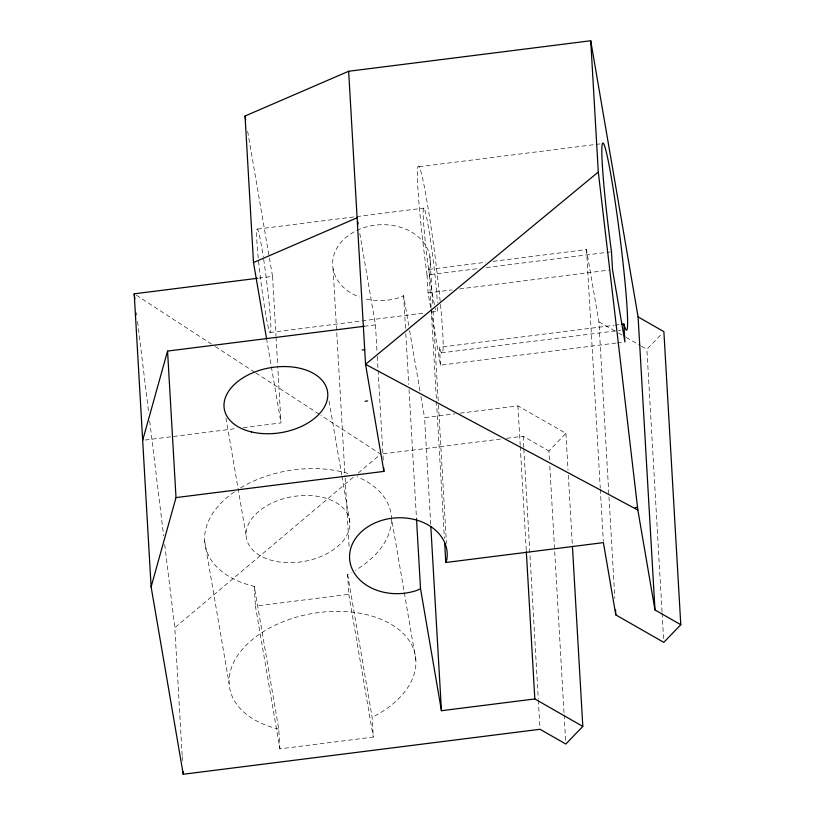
<?xml version="1.0" encoding="UTF-8"?>
<svg xmlns="http://www.w3.org/2000/svg" width="815" height="815" viewBox="0 0 815 815"><rect width="100%" height="100%" fill="white"/><g stroke="black" fill="none" stroke-linecap="round" stroke-linejoin="round"><path stroke-width="0.61" stroke-dasharray="4.08 3.06" d="M431.084 307.5L428.894 269.439L429.913 266.454A48.869 37.928 -3.3 0 0 393.238 225.551A48.869 37.928 -3.3 0 0 335.709 250.45A48.869 37.928 -3.3 0 0 359.364 296.996M549.432 459.854L548.923 450.97L565.916 433.336L517.922 405.88L459.884 413.205M662.035 611.902L646.886 349.299L662.188 333.416M182.163 755.301L174.807 627.723L353.445 477.101M358.305 473.006L380.636 454.179L320.896 415.304M408.753 325.531L403.629 295.662L400.216 297.271A48.869 37.928 -3.3 0 1 364.02 298.494M419.093 166.718L594.685 144.581M595.948 144.428L601.001 143.786M257.499 229.076L424.065 208.08M258.712 278.129L272.546 276.387L247.617 131.052M428.894 269.439L485.638 262.287M493.197 261.33L586.505 249.573L598.903 321.844L614.846 598.414M616.069 343.044L440.467 365.181L428.079 292.911L427.04 275.042L478.843 268.512M486.423 267.554L610.221 251.957M428.079 292.911L452.081 289.885M459.66 288.928L608.724 270.142M269.918 332.479L423.871 313.082M431.441 312.125L436.494 311.493M364.203 326.285L375.471 324.859L359.67 232.733M440.467 365.181L439.438 347.312L613.766 325.338M615.03 325.185L620.083 324.543M441.465 352.854L620.847 330.238M617.332 342.891L623.648 342.096M145.182 440.029L236.982 428.456M243.267 427.671L280.992 422.914L277.721 366.067M430.697 524.218L424.554 417.657L454.831 413.837M383.162 453.863L500.43 439.081M506.736 438.287L523.128 436.219L548.923 450.97M347.648 574.585L372.139 717.343L373.27 737.086L279.902 748.853L255.421 606.095L348.789 594.329L347.648 574.585A94.255 59.22 -9.7 0 0 351.031 572.813M598.903 321.844L617.444 332.449M618.534 333.07L625.074 336.819M626.164 337.441L640.346 345.55M641.436 346.171L646.886 349.299M136.35 295.203L214.223 345.886M215.292 346.579L254.759 372.261M255.829 372.954L319.826 414.611M409.609 330.513L420.071 391.516M420.927 396.487L424.554 417.657M415.854 660.068L391.373 517.301A94.255 59.22 -9.7 0 0 357.296 476.816M329.046 401.112L341.719 474.972M341.933 476.215L349.88 522.537A52.364 32.895 -9.7 0 1 273.708 560.893A52.364 32.895 -9.7 0 1 270.417 503.792A52.364 32.895 -9.7 0 1 349.88 522.537M348.789 594.329L373.27 737.086M266.536 338.592L280.992 422.914M225.949 417.942L246.13 535.608M234.343 491.883A94.255 59.22 -9.7 0 0 254.28 586.352L278.761 729.109L279.902 748.853M204.626 540.844L229.117 683.602M136.513 312.716L136.818 315.242M137.592 321.538L148.768 413.521M149.685 421.08L163.621 535.74M164.691 544.563L174.807 627.723M662.106 613.175L663.644 639.816M586.505 249.573L600.258 488.073M600.329 489.346L603.324 541.364M565.916 433.336L568.035 470.123M568.33 475.206L572.354 544.98M549.799 466.2L564.062 713.583M564.133 714.857L565.671 741.497M523.128 436.219L523.78 447.639M523.862 448.912L538.267 698.832M538.338 700.105L539.948 728.009M517.922 405.88L520.194 445.214M520.265 446.477L526.266 550.512M429.892 256.552L432.745 306.022M433.04 311.096L438.378 403.71M438.45 404.984L446.426 543.269M431.166 308.763L436.433 400.104M436.504 401.377L444.399 538.389M403.629 295.662L405.534 328.639M405.819 333.722L408.753 384.466M409.038 389.539L416.506 518.941M375.471 324.859L376.999 351.387M377.284 356.44L378.017 369.073M378.089 370.336L383.264 460.027M333.07 268.756L345.061 476.816M345.132 478.079L349.228 549.127M272.546 276.387L275.969 335.749M276.041 337.013L277.65 364.804M254.28 586.352L255.421 606.095M182.234 756.565L182.529 761.618M440.487 304.484A94.255 5.185 82.8 0 1 439.438 347.312M427.04 275.042A94.255 5.185 82.8 0 1 419.501 167.452A94.255 5.185 82.8 0 1 440.355 303.2M391.434 519.685A94.255 59.22 -9.7 0 1 355.422 570.306M240.578 487.849A94.255 59.22 -9.7 0 1 349.136 473.831M278.761 729.109A94.255 59.22 -9.7 0 1 248.758 642.699A94.255 59.22 -9.7 0 1 391.811 624.667A94.255 59.22 -9.7 0 1 372.139 717.343M437.421 307.102A52.364 2.883 82.8 0 1 435.373 308.416M434.415 304.494A52.364 2.883 82.8 0 1 423.922 227.13A52.364 2.883 82.8 0 1 427.977 224.533A52.364 2.883 82.8 0 1 437.309 302.65M263.653 259.323A52.364 2.883 82.8 0 1 269.979 332.561A52.364 2.883 82.8 0 1 257.683 252.018A52.364 2.883 82.8 0 1 263.286 256.888"/><path stroke-width="1.22" d="M142.666 440.345L167.564 351.071L364.203 326.285M572.425 546.244L582.807 726.399L565.814 744.034L540.019 729.282L183.253 774.25L151.121 586.882L176.009 497.598L167.564 351.071M266.536 338.592L253.496 262.542L245.04 116.015L348.657 71.262L590.732 40.75L638.094 316.903L663.879 331.654L680.78 624.718L663.787 642.352L615.794 614.897L603.406 542.627L445.795 562.493L446.803 559.518A48.869 37.928 -3.3 0 0 396.192 517.851A48.869 37.928 -3.3 0 0 350.705 565.06A48.869 37.928 -3.3 0 0 417.117 590.325L420.53 588.715L416.506 518.941M590.732 40.75L598.302 172.036L365.548 364.325L383.916 471.396L176.009 497.598M253.496 262.542L357.102 217.788M151.121 586.882L134.22 293.818L257.459 278.282M362.115 349.992L364.713 349.666M621.346 324.38L623.872 324.064A94.255 5.185 82.8 0 0 622.008 253.75A94.255 5.185 82.8 0 0 603.019 143.022A94.255 5.185 82.8 0 0 611.484 251.794L612.513 269.663L624.911 341.933L623.872 324.064M365.069 401.286L367.667 400.949M635.079 507.643L637.391 507.348M420.53 588.715L441.445 710.711L534.823 698.944L582.807 726.399M680.78 624.718L654.985 609.956L637.86 510.068L365.548 364.325L348.657 71.262M357.744 221.527L358.172 224.013M245.04 116.015L245.692 119.774M134.22 293.818L134.832 298.861M598.302 172.036L637.86 510.068M638.094 316.903L654.985 609.956M615.508 609.824L615.794 614.897M526.337 551.775L534.823 698.944M444.695 543.462L445.795 562.493M430.84 526.755L441.445 710.711M383.702 467.606L383.916 471.396M183.11 771.724L183.253 774.25M251.601 431.96A52.364 32.895 -9.7 0 0 327.762 393.604A52.364 32.895 -9.7 0 0 248.31 374.859A52.364 32.895 -9.7 0 0 251.601 431.96"/></g></svg>
